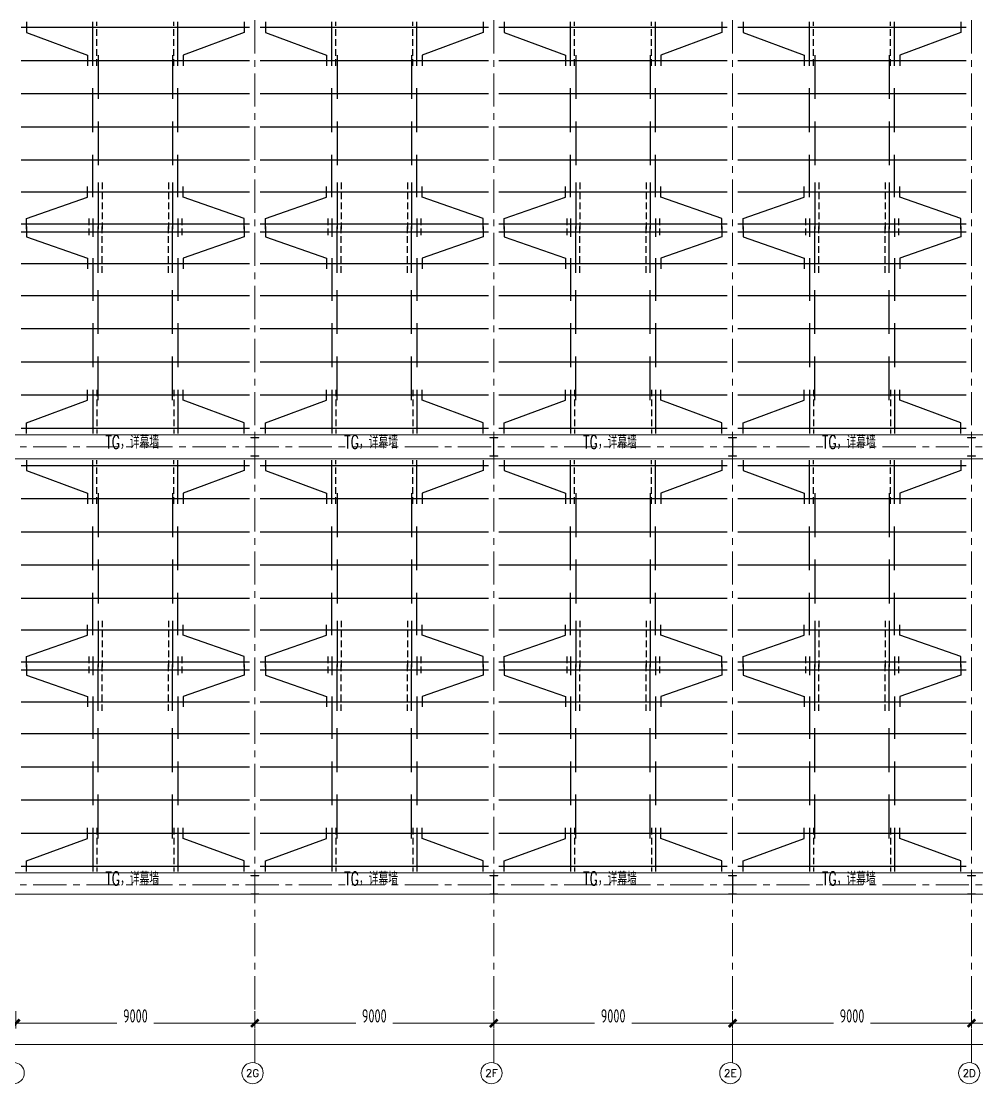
# Model space of a CAD drawing. Extents: x -1201378 to 2367219, y -619313 to 244905.
# Drawn here: x 2253442 to 2289442, y -71587 to -31573 of the extents above; entities that cross this region are included whole.
import ezdxf
from ezdxf.enums import TextEntityAlignment as Align

# ---------------------------------------------------------------- set-up
doc = ezdxf.new("R2010")
doc.units = 0
doc.header["$LTSCALE"] = 1000
doc.linetypes.add('CENTER', pattern=[2, 1.25, -0.25, 0.25, -0.25])
doc.linetypes.add('DASHED', pattern=[0.75, 0.5, -0.25])
doc.layers.get('0').update_dxf_attribs({"linetype": 'CONTINUOUS'})
doc.layers.get('Defpoints').update_dxf_attribs({"linetype": 'CONTINUOUS'})
for name, color, linetype, lineweight in [('S-axis', 111, 'CONTINUOUS', 0), ('S-col', 2, 'CONTINUOUS', 0), ('S-dote', 5, 'CENTER', 0), ('THIN', 7, 'CONTINUOUS', 0), ('梁', 4, 'CONTINUOUS', 18)]:
    doc.layers.add(name, color=color, linetype=linetype, lineweight=lineweight)
doc.layers.add('S-SHAPE', color=51, linetype='CONTINUOUS')
doc.styles.add('_TCH_AXIS', font='COMPLEX', dxfattribs={"bigfont": 'GBCBIG'})
doc.styles.add('TSSD_Dimension', font='tssdeng.shx', dxfattribs={"width": 0.7, "bigfont": 'hztxt.shx'})
doc.styles.add('TSSD_Rein', font='tj-romans1.shx', dxfattribs={"width": 0.7, "bigfont": 'tj-hztxt.shx'})
doc.dimstyles.new('TSSD_200_200', dxfattribs={"dimtxt": 500, "dimasz": 200, "dimexe": 200, "dimexo": 500, "dimgap": 200, "dimtad": 1, "dimdec": 0, "dimzin": 0, "dimdsep": 46, "dimtxsty": 'TSSD_Dimension', "dimblk": 'ARCHTICK', "dimcen": 0, "dimdle": 200, "dimclrt": 7, "dimadec": 0, "dimazin": 0, "dimtfac": 1, "dimtdec": 0, "dimtix": 1, "dimtmove": 2, "dimatfit": 3, "dimfxl": 1, "dimtolj": 1, "dimtzin": 0, "dimarcsym": 0})

# ---------------------------------------------------------------- blocks, each defined once
blk = doc.blocks.new('_ArchTick')
at = {"color": 0, "linetype": 'ByBlock', "const_width": 0.5}
blk.add_lwpolyline([(-0.71, -0.71), (0.71, 0.71)], dxfattribs=at)
blk = doc.blocks.new('*D77')
at = {"layer": 'Defpoints', "color": 0, "transparency": 16777216}
for p in [(-146758, -268348), (-137758, -268348), (-137758, -269308)]:
    blk.add_point(p, dxfattribs=at)
at = {"layer": 'S-axis', "color": 0, "lineweight": -2, "transparency": 16777216}
for p, q in [((-146758, -268848), (-146758, -269508)), ((-137758, -268848), (-137758, -269508)), ((-146958, -269308), (-142957, -269308)), ((-137558, -269308), (-141560, -269308))]:
    blk.add_line(p, q, dxfattribs=at)
at = {"layer": 'S-axis', "color": 0, "lineweight": -2, "transparency": 16777216, "xscale": 200, "yscale": 200, "zscale": 200, "rotation": 180}
blk.add_blockref('_ArchTick', (-146758, -269308), dxfattribs=at)
at = {"layer": 'S-axis', "color": 0, "lineweight": -2, "transparency": 16777216, "xscale": 200, "yscale": 200, "zscale": 200}
blk.add_blockref('_ArchTick', (-137758, -269308), dxfattribs=at)
at = {"layer": 'S-axis', "color": 7, "transparency": 16777216, "insert": (-142258, -269033), "char_height": 500, "attachment_point": 5, "style": 'TSSD_Dimension'}
blk.add_mtext('\\A1;9000', dxfattribs=at)
blk = doc.blocks.new('*D78')
at = {"layer": 'Defpoints', "color": 0, "transparency": 16777216}
for p in [(-137758, -268348), (-128758, -268348), (-128758, -269308)]:
    blk.add_point(p, dxfattribs=at)
at = {"layer": 'S-axis', "color": 0, "lineweight": -2, "transparency": 16777216}
for p, q in [((-137758, -268848), (-137758, -269508)), ((-128758, -268848), (-128758, -269508)), ((-137958, -269308), (-133957, -269308)), ((-128558, -269308), (-132560, -269308))]:
    blk.add_line(p, q, dxfattribs=at)
at = {"layer": 'S-axis', "color": 0, "lineweight": -2, "transparency": 16777216, "xscale": 200, "yscale": 200, "zscale": 200, "rotation": 180}
blk.add_blockref('_ArchTick', (-137758, -269308), dxfattribs=at)
at = {"layer": 'S-axis', "color": 0, "lineweight": -2, "transparency": 16777216, "xscale": 200, "yscale": 200, "zscale": 200}
blk.add_blockref('_ArchTick', (-128758, -269308), dxfattribs=at)
at = {"layer": 'S-axis', "color": 7, "transparency": 16777216, "insert": (-133258, -269033), "char_height": 500, "attachment_point": 5, "style": 'TSSD_Dimension'}
blk.add_mtext('\\A1;9000', dxfattribs=at)
blk = doc.blocks.new('*D79')
at = {"layer": 'Defpoints', "color": 0, "transparency": 16777216}
for p in [(-128758, -268348), (-119758, -268348), (-119758, -269308)]:
    blk.add_point(p, dxfattribs=at)
at = {"layer": 'S-axis', "color": 0, "lineweight": -2, "transparency": 16777216}
for p, q in [((-128758, -268848), (-128758, -269508)), ((-119758, -268848), (-119758, -269508)), ((-128958, -269308), (-124957, -269308)), ((-119558, -269308), (-123560, -269308))]:
    blk.add_line(p, q, dxfattribs=at)
at = {"layer": 'S-axis', "color": 0, "lineweight": -2, "transparency": 16777216, "xscale": 200, "yscale": 200, "zscale": 200, "rotation": 180}
blk.add_blockref('_ArchTick', (-128758, -269308), dxfattribs=at)
at = {"layer": 'S-axis', "color": 0, "lineweight": -2, "transparency": 16777216, "xscale": 200, "yscale": 200, "zscale": 200}
blk.add_blockref('_ArchTick', (-119758, -269308), dxfattribs=at)
at = {"layer": 'S-axis', "color": 7, "transparency": 16777216, "insert": (-124258, -269033), "char_height": 500, "attachment_point": 5, "style": 'TSSD_Dimension'}
blk.add_mtext('\\A1;9000', dxfattribs=at)
blk = doc.blocks.new('*D80')
at = {"layer": 'Defpoints', "color": 0, "transparency": 16777216}
for p in [(-119758, -268348), (-110758, -268348), (-110758, -269308)]:
    blk.add_point(p, dxfattribs=at)
at = {"layer": 'S-axis', "color": 0, "lineweight": -2, "transparency": 16777216}
for p, q in [((-119758, -268848), (-119758, -269508)), ((-110758, -268848), (-110758, -269508)), ((-119958, -269308), (-115957, -269308)), ((-110558, -269308), (-114560, -269308))]:
    blk.add_line(p, q, dxfattribs=at)
at = {"layer": 'S-axis', "color": 0, "lineweight": -2, "transparency": 16777216, "xscale": 200, "yscale": 200, "zscale": 200, "rotation": 180}
blk.add_blockref('_ArchTick', (-119758, -269308), dxfattribs=at)
at = {"layer": 'S-axis', "color": 0, "lineweight": -2, "transparency": 16777216, "xscale": 200, "yscale": 200, "zscale": 200}
blk.add_blockref('_ArchTick', (-110758, -269308), dxfattribs=at)
at = {"layer": 'S-axis', "color": 7, "transparency": 16777216, "insert": (-115258, -269033), "char_height": 500, "attachment_point": 5, "style": 'TSSD_Dimension'}
blk.add_mtext('\\A1;9000', dxfattribs=at)
blk = doc.blocks.new('*D81')
at = {"layer": 'Defpoints', "color": 0, "transparency": 16777216}
for p in [(-110758, -268348), (-101758, -268348), (-101758, -269308)]:
    blk.add_point(p, dxfattribs=at)
at = {"layer": 'S-axis', "color": 0, "lineweight": -2, "transparency": 16777216}
for p, q in [((-110758, -268848), (-110758, -269508)), ((-101758, -268848), (-101758, -269508)), ((-110958, -269308), (-106957, -269308)), ((-101558, -269308), (-105560, -269308))]:
    blk.add_line(p, q, dxfattribs=at)
at = {"layer": 'S-axis', "color": 0, "lineweight": -2, "transparency": 16777216, "xscale": 200, "yscale": 200, "zscale": 200, "rotation": 180}
blk.add_blockref('_ArchTick', (-110758, -269308), dxfattribs=at)
at = {"layer": 'S-axis', "color": 0, "lineweight": -2, "transparency": 16777216, "xscale": 200, "yscale": 200, "zscale": 200}
blk.add_blockref('_ArchTick', (-101758, -269308), dxfattribs=at)
at = {"layer": 'S-axis', "color": 7, "transparency": 16777216, "insert": (-106258, -269033), "char_height": 500, "attachment_point": 5, "style": 'TSSD_Dimension'}
blk.add_mtext('\\A1;9000', dxfattribs=at)
blk = doc.blocks.new('*D92')
at = {"layer": 'Defpoints', "color": 0, "transparency": 16777216}
for p in [(-240958, -268448), (-82958, -268448), (-82958, -270108)]:
    blk.add_point(p, dxfattribs=at)
at = {"layer": 'S-axis', "color": 0, "lineweight": -2, "transparency": 16777216}
for p, q in [((-240958, -268948), (-240958, -270308)), ((-82958, -268948), (-82958, -270308)), ((-241158, -270108), (-162899, -270108)), ((-82758, -270108), (-161018, -270108))]:
    blk.add_line(p, q, dxfattribs=at)
at = {"layer": 'S-axis', "color": 0, "lineweight": -2, "transparency": 16777216, "xscale": 200, "yscale": 200, "zscale": 200, "rotation": 180}
blk.add_blockref('_ArchTick', (-240958, -270108), dxfattribs=at)
at = {"layer": 'S-axis', "color": 0, "lineweight": -2, "transparency": 16777216, "xscale": 200, "yscale": 200, "zscale": 200}
blk.add_blockref('_ArchTick', (-82958, -270108), dxfattribs=at)
at = {"layer": 'S-axis', "color": 7, "transparency": 16777216, "insert": (-161958, -269833), "char_height": 500, "attachment_point": 5, "style": 'TSSD_Dimension'}
blk.add_mtext('\\A1;158000', dxfattribs=at)
blk = doc.blocks.new('nt66')
at = {"layer": 'S-col'}
blk.add_lwpolyline([(-195790, 766820), (-195490, 766820), (-195490, 766808), (-195636, 766808), (-195636, 766132), (-195490, 766132), (-195490, 766120), (-195790, 766120), (-195790, 766132), (-195644, 766132), (-195644, 766808), (-195790, 766808)], close=True, dxfattribs=at)
blk = doc.blocks.new('33333')
for p in [(12786, -109900), (21786, -109900), (30786, -109900), (39786, -109900), (12786, -126400), (21786, -126400), (30786, -126400), (39786, -126400)]:
    blk.add_blockref('nt66', p)
blk = doc.blocks.new('2#轴网')
at = {"layer": 'S-axis'}
for centre in [(-146843.4, -271187), (-137843.4, -271187), (-128843.4, -271187), (-119843.4, -271187), (-110843.4, -271187)]:
    blk.add_circle(centre, 400, dxfattribs=at)
at = {"layer": 'S-dote'}
for p, q in [((-137758.5, -270787), (-137758.5, -175298.2)), ((-128758.5, -270787), (-128758.5, -175298.2)), ((-119758.5, -270787), (-119758.5, -175298.2)), ((-110758.5, -270787), (-110758.5, -175298.2)), ((-74854.3, -247598.2), (-251154.3, -247598.2)), ((-74854.3, -264098.2), (-251154.3, -264098.2))]:
    blk.add_line(p, q, dxfattribs=at)
at = {"layer": 'S-axis', "style": '_TCH_AXIS'}
for s, height, p, p2 in [('2G', 270.86, (-138088.4, -271322.5), (-137598.3, -271322.5)), ('2F', 282.17, (-129085.2, -271328.1), (-128601.5, -271328.1)), ('2E', 282.17, (-120085.2, -271328.1), (-119601.5, -271328.1)), ('2D', 276.42, (-111086.9, -271325.3), (-110599.9, -271325.3))]:
    blk.add_text(s, height=height, dxfattribs=at).set_placement(p, p2, align=Align.FIT)
at = {"layer": 'S-axis'}
for base, p1, p2, picture, middle in [((-82958.5, -270108.2), (-240958.5, -268448.2), (-82958.5, -268448.2), '*D92', (-161958.5, -269833.2)), ((-137758.5, -269308.2), (-146758.5, -268348.2), (-137758.5, -268348.2), '*D77', (-142258.5, -269033.2)), ((-128758.5, -269308.2), (-137758.5, -268348.2), (-128758.5, -268348.2), '*D78', (-133258.5, -269033.2)), ((-119758.5, -269308.2), (-128758.5, -268348.2), (-119758.5, -268348.2), '*D79', (-124258.5, -269033.2)), ((-110758.5, -269308.2), (-119758.5, -268348.2), (-110758.5, -268348.2), '*D80', (-115258.5, -269033.2)), ((-101758.5, -269308.2), (-110758.5, -268348.2), (-101758.5, -268348.2), '*D81', (-106258.5, -269033.2))]:
    dim = blk.add_linear_dim(base=base, p1=p1, p2=p2, angle=0, dimstyle='TSSD_200_200', dxfattribs=at)
    dim.commit()
    dim.dimension.update_dxf_attribs({"geometry": picture, "text_midpoint": middle, "dimtype": 161})

msp = doc.modelspace()

# ---------------------------------------------------------------- linework, layer by layer
at = {"layer": 'S-SHAPE'}
for p, q in [((2256141.5, -33248.2), (2256141.5, -31598.2)), ((2259341.5, -33248.2), (2259341.5, -31598.2)), ((2265141.5, -33248.2), (2265141.5, -31598.2)), ((2268341.5, -33248.2), (2268341.5, -31598.2)), ((2274141.5, -33248.2), (2274141.5, -31598.2)), ((2277341.5, -33248.2), (2277341.5, -31598.2)), ((2283141.5, -33248.2), (2283141.5, -31598.2)), ((2286341.5, -33248.2), (2286341.5, -31598.2)), ((2253441.5, -31798.2), (2262041.5, -31798.2)), ((2262441.5, -31798.2), (2271041.5, -31798.2)), ((2271441.5, -31798.2), (2280041.5, -31798.2)), ((2280441.5, -31798.2), (2289041.5, -31798.2)), ((2253441.5, -33048.2), (2262041.5, -33048.2)), ((2256341.5, -32848.2), (2256341.5, -34498.2)), ((2259141.5, -32848.2), (2259141.5, -34498.2)), ((2262441.5, -33048.2), (2271041.5, -33048.2)), ((2265341.5, -32848.2), (2265341.5, -34498.2)), ((2268141.5, -32848.2), (2268141.5, -34498.2)), ((2271441.5, -33048.2), (2280041.5, -33048.2)), ((2274341.5, -32848.2), (2274341.5, -34498.2)), ((2277141.5, -32848.2), (2277141.5, -34498.2)), ((2280441.5, -33048.2), (2289041.5, -33048.2)), ((2283341.5, -32848.2), (2283341.5, -34498.2)), ((2286141.5, -32848.2), (2286141.5, -34498.2)), ((2253441.5, -34298.2), (2262041.5, -34298.2)), ((2256141.5, -35748.2), (2256141.5, -34098.2)), ((2259341.5, -35748.2), (2259341.5, -34098.2)), ((2262441.5, -34298.2), (2271041.5, -34298.2)), ((2265141.5, -35748.2), (2265141.5, -34098.2)), ((2268341.5, -35748.2), (2268341.5, -34098.2)), ((2271441.5, -34298.2), (2280041.5, -34298.2)), ((2274141.5, -35748.2), (2274141.5, -34098.2)), ((2277341.5, -35748.2), (2277341.5, -34098.2)), ((2280441.5, -34298.2), (2289041.5, -34298.2)), ((2283141.5, -35748.2), (2283141.5, -34098.2)), ((2286341.5, -35748.2), (2286341.5, -34098.2)), ((2253441.5, -35548.2), (2262041.5, -35548.2)), ((2256341.5, -35348.2), (2256341.5, -36998.2)), ((2259141.5, -35348.2), (2259141.5, -36998.2)), ((2262441.5, -35548.2), (2271041.5, -35548.2)), ((2265341.5, -35348.2), (2265341.5, -36998.2)), ((2268141.5, -35348.2), (2268141.5, -36998.2)), ((2271441.5, -35548.2), (2280041.5, -35548.2)), ((2274341.5, -35348.2), (2274341.5, -36998.2)), ((2277141.5, -35348.2), (2277141.5, -36998.2)), ((2280441.5, -35548.2), (2289041.5, -35548.2)), ((2283341.5, -35348.2), (2283341.5, -36998.2)), ((2286141.5, -35348.2), (2286141.5, -36998.2)), ((2253441.5, -36798.2), (2262041.5, -36798.2)), ((2256141.5, -38198.2), (2256141.5, -36598.2)), ((2259341.5, -38198.2), (2259341.5, -36598.2)), ((2262441.5, -36798.2), (2271041.5, -36798.2)), ((2265141.5, -38198.2), (2265141.5, -36598.2)), ((2268341.5, -38198.2), (2268341.5, -36598.2)), ((2271441.5, -36798.2), (2280041.5, -36798.2)), ((2274141.5, -38198.2), (2274141.5, -36598.2)), ((2277341.5, -38198.2), (2277341.5, -36598.2)), ((2280441.5, -36798.2), (2289041.5, -36798.2)), ((2283141.5, -38198.2), (2283141.5, -36598.2)), ((2286341.5, -38198.2), (2286341.5, -36598.2)), ((2253441.5, -37998.2), (2262041.5, -37998.2)), ((2256341.5, -37648.2), (2256341.5, -39398.2)), ((2259141.5, -37648.2), (2259141.5, -39398.2)), ((2262441.5, -37998.2), (2271041.5, -37998.2)), ((2265341.5, -37648.2), (2265341.5, -39398.2)), ((2268141.5, -37648.2), (2268141.5, -39398.2)), ((2271441.5, -37998.2), (2280041.5, -37998.2)), ((2274341.5, -37648.2), (2274341.5, -39398.2)), ((2277141.5, -37648.2), (2277141.5, -39398.2)), ((2280441.5, -37998.2), (2289041.5, -37998.2)), ((2283341.5, -37648.2), (2283341.5, -39398.2)), ((2286141.5, -37648.2), (2286141.5, -39398.2)), ((2253441.5, -39198.2), (2262041.5, -39198.2)), ((2256141.5, -38998.2), (2256141.5, -39698.2)), ((2259341.5, -38998.2), (2259341.5, -39698.2)), ((2262441.5, -39198.2), (2271041.5, -39198.2)), ((2265141.5, -38998.2), (2265141.5, -39698.2)), ((2268341.5, -38998.2), (2268341.5, -39698.2)), ((2271441.5, -39198.2), (2280041.5, -39198.2)), ((2274141.5, -38998.2), (2274141.5, -39698.2)), ((2277341.5, -38998.2), (2277341.5, -39698.2)), ((2280441.5, -39198.2), (2289041.5, -39198.2)), ((2283141.5, -38998.2), (2283141.5, -39698.2)), ((2286341.5, -38998.2), (2286341.5, -39698.2)), ((2253441.5, -39498.2), (2262041.5, -39498.2)), ((2256341.5, -41048.2), (2256341.5, -39298.2)), ((2259141.5, -41048.2), (2259141.5, -39298.2)), ((2262441.5, -39498.2), (2271041.5, -39498.2)), ((2265341.5, -41048.2), (2265341.5, -39298.2)), ((2268141.5, -41048.2), (2268141.5, -39298.2)), ((2271441.5, -39498.2), (2280041.5, -39498.2)), ((2274341.5, -41048.2), (2274341.5, -39298.2)), ((2277141.5, -41048.2), (2277141.5, -39298.2)), ((2280441.5, -39498.2), (2289041.5, -39498.2)), ((2283341.5, -41048.2), (2283341.5, -39298.2)), ((2286141.5, -41048.2), (2286141.5, -39298.2)), ((2253441.5, -40698.2), (2262041.5, -40698.2)), ((2256141.5, -40498.2), (2256141.5, -42098.2)), ((2259341.5, -40498.2), (2259341.5, -42098.2)), ((2262441.5, -40698.2), (2271041.5, -40698.2)), ((2265141.5, -40498.2), (2265141.5, -42098.2)), ((2268341.5, -40498.2), (2268341.5, -42098.2)), ((2271441.5, -40698.2), (2280041.5, -40698.2)), ((2274141.5, -40498.2), (2274141.5, -42098.2)), ((2277341.5, -40498.2), (2277341.5, -42098.2)), ((2280441.5, -40698.2), (2289041.5, -40698.2)), ((2283141.5, -40498.2), (2283141.5, -42098.2)), ((2286341.5, -40498.2), (2286341.5, -42098.2)), ((2253441.5, -41898.2), (2262041.5, -41898.2)), ((2256341.5, -43348.2), (2256341.5, -41698.2)), ((2259141.5, -43348.2), (2259141.5, -41698.2)), ((2262441.5, -41898.2), (2271041.5, -41898.2)), ((2265341.5, -43348.2), (2265341.5, -41698.2)), ((2268141.5, -43348.2), (2268141.5, -41698.2)), ((2271441.5, -41898.2), (2280041.5, -41898.2)), ((2274341.5, -43348.2), (2274341.5, -41698.2)), ((2277141.5, -43348.2), (2277141.5, -41698.2)), ((2280441.5, -41898.2), (2289041.5, -41898.2)), ((2283341.5, -43348.2), (2283341.5, -41698.2)), ((2286141.5, -43348.2), (2286141.5, -41698.2)), ((2253441.5, -43148.2), (2262041.5, -43148.2)), ((2256141.5, -42948.2), (2256141.5, -44598.2)), ((2259341.5, -42948.2), (2259341.5, -44598.2)), ((2262441.5, -43148.2), (2271041.5, -43148.2)), ((2265141.5, -42948.2), (2265141.5, -44598.2)), ((2268341.5, -42948.2), (2268341.5, -44598.2)), ((2271441.5, -43148.2), (2280041.5, -43148.2)), ((2274141.5, -42948.2), (2274141.5, -44598.2)), ((2277341.5, -42948.2), (2277341.5, -44598.2)), ((2280441.5, -43148.2), (2289041.5, -43148.2)), ((2283141.5, -42948.2), (2283141.5, -44598.2)), ((2286341.5, -42948.2), (2286341.5, -44598.2)), ((2253441.5, -44398.2), (2262041.5, -44398.2)), ((2256341.5, -45848.2), (2256341.5, -44198.2)), ((2259141.5, -45848.2), (2259141.5, -44198.2)), ((2262441.5, -44398.2), (2271041.5, -44398.2)), ((2265341.5, -45848.2), (2265341.5, -44198.2)), ((2268141.5, -45848.2), (2268141.5, -44198.2)), ((2271441.5, -44398.2), (2280041.5, -44398.2)), ((2274341.5, -45848.2), (2274341.5, -44198.2)), ((2277141.5, -45848.2), (2277141.5, -44198.2)), ((2280441.5, -44398.2), (2289041.5, -44398.2)), ((2283341.5, -45848.2), (2283341.5, -44198.2)), ((2286141.5, -45848.2), (2286141.5, -44198.2)), ((2256141.5, -45448.2), (2256141.5, -47098.2)), ((2259341.5, -45448.2), (2259341.5, -47098.2)), ((2265141.5, -45448.2), (2265141.5, -47098.2)), ((2268341.5, -45448.2), (2268341.5, -47098.2)), ((2274141.5, -45448.2), (2274141.5, -47098.2)), ((2277341.5, -45448.2), (2277341.5, -47098.2)), ((2283141.5, -45448.2), (2283141.5, -47098.2)), ((2286341.5, -45448.2), (2286341.5, -47098.2)), ((2253441.5, -45648.2), (2262041.5, -45648.2)), ((2262441.5, -45648.2), (2271041.5, -45648.2)), ((2271441.5, -45648.2), (2280041.5, -45648.2)), ((2280441.5, -45648.2), (2289041.5, -45648.2)), ((2253441.5, -46898.2), (2262041.5, -46898.2)), ((2262441.5, -46898.2), (2271041.5, -46898.2)), ((2271441.5, -46898.2), (2280041.5, -46898.2)), ((2280441.5, -46898.2), (2289041.5, -46898.2)), ((2253441.5, -48298.2), (2262041.5, -48298.2)), ((2256141.5, -49748.2), (2256141.5, -48098.2)), ((2259341.5, -49748.2), (2259341.5, -48098.2)), ((2262441.5, -48298.2), (2271041.5, -48298.2)), ((2265141.5, -49748.2), (2265141.5, -48098.2)), ((2268341.5, -49748.2), (2268341.5, -48098.2)), ((2271441.5, -48298.2), (2280041.5, -48298.2)), ((2274141.5, -49748.2), (2274141.5, -48098.2)), ((2277341.5, -49748.2), (2277341.5, -48098.2)), ((2280441.5, -48298.2), (2289041.5, -48298.2)), ((2283141.5, -49748.2), (2283141.5, -48098.2)), ((2286341.5, -49748.2), (2286341.5, -48098.2)), ((2253441.5, -49548.2), (2262041.5, -49548.2)), ((2256341.5, -49348.2), (2256341.5, -50998.2)), ((2259141.5, -49348.2), (2259141.5, -50998.2)), ((2262441.5, -49548.2), (2271041.5, -49548.2)), ((2265341.5, -49348.2), (2265341.5, -50998.2)), ((2268141.5, -49348.2), (2268141.5, -50998.2)), ((2271441.5, -49548.2), (2280041.5, -49548.2)), ((2274341.5, -49348.2), (2274341.5, -50998.2)), ((2277141.5, -49348.2), (2277141.5, -50998.2)), ((2280441.5, -49548.2), (2289041.5, -49548.2)), ((2283341.5, -49348.2), (2283341.5, -50998.2)), ((2286141.5, -49348.2), (2286141.5, -50998.2)), ((2253441.5, -50798.2), (2262041.5, -50798.2)), ((2256141.5, -52248.2), (2256141.5, -50598.2)), ((2259341.5, -52248.2), (2259341.5, -50598.2)), ((2262441.5, -50798.2), (2271041.5, -50798.2)), ((2265141.5, -52248.2), (2265141.5, -50598.2)), ((2268341.5, -52248.2), (2268341.5, -50598.2)), ((2271441.5, -50798.2), (2280041.5, -50798.2)), ((2274141.5, -52248.2), (2274141.5, -50598.2)), ((2277341.5, -52248.2), (2277341.5, -50598.2)), ((2280441.5, -50798.2), (2289041.5, -50798.2)), ((2283141.5, -52248.2), (2283141.5, -50598.2)), ((2286341.5, -52248.2), (2286341.5, -50598.2)), ((2256341.5, -51848.2), (2256341.5, -53498.2)), ((2259141.5, -51848.2), (2259141.5, -53498.2)), ((2265341.5, -51848.2), (2265341.5, -53498.2)), ((2268141.5, -51848.2), (2268141.5, -53498.2)), ((2274341.5, -51848.2), (2274341.5, -53498.2)), ((2277141.5, -51848.2), (2277141.5, -53498.2)), ((2283341.5, -51848.2), (2283341.5, -53498.2)), ((2286141.5, -51848.2), (2286141.5, -53498.2)), ((2253441.5, -52048.2), (2262041.5, -52048.2)), ((2262441.5, -52048.2), (2271041.5, -52048.2)), ((2271441.5, -52048.2), (2280041.5, -52048.2)), ((2280441.5, -52048.2), (2289041.5, -52048.2)), ((2256141.5, -54698.2), (2256141.5, -53098.2)), ((2259341.5, -54698.2), (2259341.5, -53098.2)), ((2265141.5, -54698.2), (2265141.5, -53098.2)), ((2268341.5, -54698.2), (2268341.5, -53098.2)), ((2274141.5, -54698.2), (2274141.5, -53098.2)), ((2277341.5, -54698.2), (2277341.5, -53098.2)), ((2283141.5, -54698.2), (2283141.5, -53098.2)), ((2286341.5, -54698.2), (2286341.5, -53098.2)), ((2253441.5, -53298.2), (2262041.5, -53298.2)), ((2262441.5, -53298.2), (2271041.5, -53298.2)), ((2271441.5, -53298.2), (2280041.5, -53298.2)), ((2280441.5, -53298.2), (2289041.5, -53298.2)), ((2256341.5, -54148.2), (2256341.5, -55898.2)), ((2259141.5, -54148.2), (2259141.5, -55898.2)), ((2265341.5, -54148.2), (2265341.5, -55898.2)), ((2268141.5, -54148.2), (2268141.5, -55898.2)), ((2274341.5, -54148.2), (2274341.5, -55898.2)), ((2277141.5, -54148.2), (2277141.5, -55898.2)), ((2283341.5, -54148.2), (2283341.5, -55898.2)), ((2286141.5, -54148.2), (2286141.5, -55898.2)), ((2253441.5, -54498.2), (2262041.5, -54498.2)), ((2262441.5, -54498.2), (2271041.5, -54498.2)), ((2271441.5, -54498.2), (2280041.5, -54498.2)), ((2280441.5, -54498.2), (2289041.5, -54498.2)), ((2256141.5, -55498.2), (2256141.5, -56198.2)), ((2259341.5, -55498.2), (2259341.5, -56198.2)), ((2265141.5, -55498.2), (2265141.5, -56198.2)), ((2268341.5, -55498.2), (2268341.5, -56198.2)), ((2274141.5, -55498.2), (2274141.5, -56198.2)), ((2277341.5, -55498.2), (2277341.5, -56198.2)), ((2283141.5, -55498.2), (2283141.5, -56198.2)), ((2286341.5, -55498.2), (2286341.5, -56198.2)), ((2253441.5, -55698.2), (2262041.5, -55698.2)), ((2253441.5, -55998.2), (2262041.5, -55998.2)), ((2256341.5, -57548.2), (2256341.5, -55798.2)), ((2259141.5, -57548.2), (2259141.5, -55798.2)), ((2262441.5, -55698.2), (2271041.5, -55698.2)), ((2262441.5, -55998.2), (2271041.5, -55998.2)), ((2265341.5, -57548.2), (2265341.5, -55798.2)), ((2268141.5, -57548.2), (2268141.5, -55798.2)), ((2271441.5, -55698.2), (2280041.5, -55698.2)), ((2271441.5, -55998.2), (2280041.5, -55998.2)), ((2274341.5, -57548.2), (2274341.5, -55798.2)), ((2277141.5, -57548.2), (2277141.5, -55798.2)), ((2280441.5, -55698.2), (2289041.5, -55698.2)), ((2280441.5, -55998.2), (2289041.5, -55998.2)), ((2283341.5, -57548.2), (2283341.5, -55798.2)), ((2286141.5, -57548.2), (2286141.5, -55798.2)), ((2253441.5, -57198.2), (2262041.5, -57198.2)), ((2256141.5, -56998.2), (2256141.5, -58598.2)), ((2259341.5, -56998.2), (2259341.5, -58598.2)), ((2262441.5, -57198.2), (2271041.5, -57198.2)), ((2265141.5, -56998.2), (2265141.5, -58598.2)), ((2268341.5, -56998.2), (2268341.5, -58598.2)), ((2271441.5, -57198.2), (2280041.5, -57198.2)), ((2274141.5, -56998.2), (2274141.5, -58598.2)), ((2277341.5, -56998.2), (2277341.5, -58598.2)), ((2280441.5, -57198.2), (2289041.5, -57198.2)), ((2283141.5, -56998.2), (2283141.5, -58598.2)), ((2286341.5, -56998.2), (2286341.5, -58598.2)), ((2253441.5, -58398.2), (2262041.5, -58398.2)), ((2256341.5, -59848.2), (2256341.5, -58198.2)), ((2259141.5, -59848.2), (2259141.5, -58198.2)), ((2262441.5, -58398.2), (2271041.5, -58398.2)), ((2265341.5, -59848.2), (2265341.5, -58198.2)), ((2268141.5, -59848.2), (2268141.5, -58198.2)), ((2271441.5, -58398.2), (2280041.5, -58398.2)), ((2274341.5, -59848.2), (2274341.5, -58198.2)), ((2277141.5, -59848.2), (2277141.5, -58198.2)), ((2280441.5, -58398.2), (2289041.5, -58398.2)), ((2283341.5, -59848.2), (2283341.5, -58198.2)), ((2286141.5, -59848.2), (2286141.5, -58198.2)), ((2256141.5, -59448.2), (2256141.5, -61098.2)), ((2259341.5, -59448.2), (2259341.5, -61098.2)), ((2265141.5, -59448.2), (2265141.5, -61098.2)), ((2268341.5, -59448.2), (2268341.5, -61098.2)), ((2274141.5, -59448.2), (2274141.5, -61098.2)), ((2277341.5, -59448.2), (2277341.5, -61098.2)), ((2283141.5, -59448.2), (2283141.5, -61098.2)), ((2286341.5, -59448.2), (2286341.5, -61098.2)), ((2253441.5, -59648.2), (2262041.5, -59648.2)), ((2262441.5, -59648.2), (2271041.5, -59648.2)), ((2271441.5, -59648.2), (2280041.5, -59648.2)), ((2280441.5, -59648.2), (2289041.5, -59648.2)), ((2256341.5, -62348.2), (2256341.5, -60698.2)), ((2259141.5, -62348.2), (2259141.5, -60698.2)), ((2265341.5, -62348.2), (2265341.5, -60698.2)), ((2268141.5, -62348.2), (2268141.5, -60698.2)), ((2274341.5, -62348.2), (2274341.5, -60698.2)), ((2277141.5, -62348.2), (2277141.5, -60698.2)), ((2283341.5, -62348.2), (2283341.5, -60698.2)), ((2286141.5, -62348.2), (2286141.5, -60698.2)), ((2253441.5, -60898.2), (2262041.5, -60898.2)), ((2262441.5, -60898.2), (2271041.5, -60898.2)), ((2271441.5, -60898.2), (2280041.5, -60898.2)), ((2280441.5, -60898.2), (2289041.5, -60898.2)), ((2256141.5, -61948.2), (2256141.5, -63598.2)), ((2259341.5, -61948.2), (2259341.5, -63598.2)), ((2265141.5, -61948.2), (2265141.5, -63598.2)), ((2268341.5, -61948.2), (2268341.5, -63598.2)), ((2274141.5, -61948.2), (2274141.5, -63598.2)), ((2277341.5, -61948.2), (2277341.5, -63598.2)), ((2283141.5, -61948.2), (2283141.5, -63598.2)), ((2286341.5, -61948.2), (2286341.5, -63598.2)), ((2253441.5, -62148.2), (2262041.5, -62148.2)), ((2262441.5, -62148.2), (2271041.5, -62148.2)), ((2271441.5, -62148.2), (2280041.5, -62148.2)), ((2280441.5, -62148.2), (2289041.5, -62148.2)), ((2253441.5, -63398.2), (2262041.5, -63398.2)), ((2262441.5, -63398.2), (2271041.5, -63398.2)), ((2271441.5, -63398.2), (2280041.5, -63398.2)), ((2280441.5, -63398.2), (2289041.5, -63398.2))]:
    msp.add_line(p, q, dxfattribs=at)
at = {"layer": 'S-SHAPE', "linetype": 'DASHED', "ltscale": 0.5}
for p, q in [((2256291.5, -33248.2), (2256291.5, -31598.2)), ((2259191.5, -33248.2), (2259191.5, -31598.2)), ((2265291.5, -33248.2), (2265291.5, -31598.2)), ((2268191.5, -33248.2), (2268191.5, -31598.2)), ((2274291.5, -33248.2), (2274291.5, -31598.2)), ((2277191.5, -33248.2), (2277191.5, -31598.2)), ((2283291.5, -33248.2), (2283291.5, -31598.2)), ((2286191.5, -33248.2), (2286191.5, -31598.2)), ((2256491.5, -37648.2), (2256491.5, -39398.2)), ((2258991.5, -37648.2), (2258991.5, -39398.2)), ((2265491.5, -37648.2), (2265491.5, -39398.2)), ((2267991.5, -37648.2), (2267991.5, -39398.2)), ((2274491.5, -37648.2), (2274491.5, -39398.2)), ((2276991.5, -37648.2), (2276991.5, -39398.2)), ((2283491.5, -37648.2), (2283491.5, -39398.2)), ((2285991.5, -37648.2), (2285991.5, -39398.2)), ((2255991.5, -38998.2), (2255991.5, -39698.2)), ((2259491.5, -38998.2), (2259491.5, -39698.2)), ((2264991.5, -38998.2), (2264991.5, -39698.2)), ((2268491.5, -38998.2), (2268491.5, -39698.2)), ((2273991.5, -38998.2), (2273991.5, -39698.2)), ((2277491.5, -38998.2), (2277491.5, -39698.2)), ((2282991.5, -38998.2), (2282991.5, -39698.2)), ((2286491.5, -38998.2), (2286491.5, -39698.2)), ((2256491.5, -41048.2), (2256491.5, -39298.2)), ((2258991.5, -41048.2), (2258991.5, -39298.2)), ((2265491.5, -41048.2), (2265491.5, -39298.2)), ((2267991.5, -41048.2), (2267991.5, -39298.2)), ((2274491.5, -41048.2), (2274491.5, -39298.2)), ((2276991.5, -41048.2), (2276991.5, -39298.2)), ((2283491.5, -41048.2), (2283491.5, -39298.2)), ((2285991.5, -41048.2), (2285991.5, -39298.2)), ((2256291.5, -45448.2), (2256291.5, -47098.2)), ((2259191.5, -45448.2), (2259191.5, -47098.2)), ((2265291.5, -45448.2), (2265291.5, -47098.2)), ((2268191.5, -45448.2), (2268191.5, -47098.2)), ((2274291.5, -45448.2), (2274291.5, -47098.2)), ((2277191.5, -45448.2), (2277191.5, -47098.2)), ((2283291.5, -45448.2), (2283291.5, -47098.2)), ((2286191.5, -45448.2), (2286191.5, -47098.2)), ((2256291.5, -49748.2), (2256291.5, -48098.2)), ((2259191.5, -49748.2), (2259191.5, -48098.2)), ((2265291.5, -49748.2), (2265291.5, -48098.2)), ((2268191.5, -49748.2), (2268191.5, -48098.2)), ((2274291.5, -49748.2), (2274291.5, -48098.2)), ((2277191.5, -49748.2), (2277191.5, -48098.2)), ((2283291.5, -49748.2), (2283291.5, -48098.2)), ((2286191.5, -49748.2), (2286191.5, -48098.2)), ((2256491.5, -54148.2), (2256491.5, -55898.2)), ((2258991.5, -54148.2), (2258991.5, -55898.2)), ((2265491.5, -54148.2), (2265491.5, -55898.2)), ((2267991.5, -54148.2), (2267991.5, -55898.2)), ((2274491.5, -54148.2), (2274491.5, -55898.2)), ((2276991.5, -54148.2), (2276991.5, -55898.2)), ((2283491.5, -54148.2), (2283491.5, -55898.2)), ((2285991.5, -54148.2), (2285991.5, -55898.2)), ((2255991.5, -55498.2), (2255991.5, -56198.2)), ((2259491.5, -55498.2), (2259491.5, -56198.2)), ((2264991.5, -55498.2), (2264991.5, -56198.2)), ((2268491.5, -55498.2), (2268491.5, -56198.2)), ((2273991.5, -55498.2), (2273991.5, -56198.2)), ((2277491.5, -55498.2), (2277491.5, -56198.2)), ((2282991.5, -55498.2), (2282991.5, -56198.2)), ((2286491.5, -55498.2), (2286491.5, -56198.2)), ((2256491.5, -57548.2), (2256491.5, -55798.2)), ((2258991.5, -57548.2), (2258991.5, -55798.2)), ((2265491.5, -57548.2), (2265491.5, -55798.2)), ((2267991.5, -57548.2), (2267991.5, -55798.2)), ((2274491.5, -57548.2), (2274491.5, -55798.2)), ((2276991.5, -57548.2), (2276991.5, -55798.2)), ((2283491.5, -57548.2), (2283491.5, -55798.2)), ((2285991.5, -57548.2), (2285991.5, -55798.2)), ((2256291.5, -61948.2), (2256291.5, -63598.2)), ((2259191.5, -61948.2), (2259191.5, -63598.2)), ((2265291.5, -61948.2), (2265291.5, -63598.2)), ((2268191.5, -61948.2), (2268191.5, -63598.2)), ((2274291.5, -61948.2), (2274291.5, -63598.2)), ((2277191.5, -61948.2), (2277191.5, -63598.2)), ((2283291.5, -61948.2), (2283291.5, -63598.2)), ((2286191.5, -61948.2), (2286191.5, -63598.2))]:
    msp.add_line(p, q, dxfattribs=at)
at = {"layer": 'S-SHAPE'}
for points in [[(2253641.5, -31598.2), (2253641.5, -31998.2), (2255941.5, -32848.2), (2255941.5, -33248.2)], [(2261841.5, -31598.2), (2261841.5, -31998.2), (2259541.5, -32848.2), (2259541.5, -33248.2)], [(2262641.5, -31598.2), (2262641.5, -31998.2), (2264941.5, -32848.2), (2264941.5, -33248.2)], [(2270841.5, -31598.2), (2270841.5, -31998.2), (2268541.5, -32848.2), (2268541.5, -33248.2)], [(2271641.5, -31598.2), (2271641.5, -31998.2), (2273941.5, -32848.2), (2273941.5, -33248.2)], [(2279841.5, -31598.2), (2279841.5, -31998.2), (2277541.5, -32848.2), (2277541.5, -33248.2)], [(2280641.5, -31598.2), (2280641.5, -31998.2), (2282941.5, -32848.2), (2282941.5, -33248.2)], [(2288841.5, -31598.2), (2288841.5, -31998.2), (2286541.5, -32848.2), (2286541.5, -33248.2)], [(2253641.5, -39398.2), (2253641.5, -38998.2), (2255941.5, -38198.2), (2255941.5, -37798.2)], [(2261841.5, -39398.2), (2261841.5, -38998.2), (2259541.5, -38198.2), (2259541.5, -37798.2)], [(2262641.5, -39398.2), (2262641.5, -38998.2), (2264941.5, -38198.2), (2264941.5, -37798.2)], [(2270841.5, -39398.2), (2270841.5, -38998.2), (2268541.5, -38198.2), (2268541.5, -37798.2)], [(2271641.5, -39398.2), (2271641.5, -38998.2), (2273941.5, -38198.2), (2273941.5, -37798.2)], [(2279841.5, -39398.2), (2279841.5, -38998.2), (2277541.5, -38198.2), (2277541.5, -37798.2)], [(2280641.5, -39398.2), (2280641.5, -38998.2), (2282941.5, -38198.2), (2282941.5, -37798.2)], [(2288841.5, -39398.2), (2288841.5, -38998.2), (2286541.5, -38198.2), (2286541.5, -37798.2)], [(2253641.5, -39298.2), (2253641.5, -39698.2), (2255941.5, -40498.2), (2255941.5, -40898.2)], [(2261841.5, -39298.2), (2261841.5, -39698.2), (2259541.5, -40498.2), (2259541.5, -40898.2)], [(2262641.5, -39298.2), (2262641.5, -39698.2), (2264941.5, -40498.2), (2264941.5, -40898.2)], [(2270841.5, -39298.2), (2270841.5, -39698.2), (2268541.5, -40498.2), (2268541.5, -40898.2)], [(2271641.5, -39298.2), (2271641.5, -39698.2), (2273941.5, -40498.2), (2273941.5, -40898.2)], [(2279841.5, -39298.2), (2279841.5, -39698.2), (2277541.5, -40498.2), (2277541.5, -40898.2)], [(2280641.5, -39298.2), (2280641.5, -39698.2), (2282941.5, -40498.2), (2282941.5, -40898.2)], [(2288841.5, -39298.2), (2288841.5, -39698.2), (2286541.5, -40498.2), (2286541.5, -40898.2)], [(2253641.5, -47098.2), (2253641.5, -46698.2), (2255941.5, -45848.2), (2255941.5, -45448.2)], [(2261841.5, -47098.2), (2261841.5, -46698.2), (2259541.5, -45848.2), (2259541.5, -45448.2)], [(2262641.5, -47098.2), (2262641.5, -46698.2), (2264941.5, -45848.2), (2264941.5, -45448.2)], [(2270841.5, -47098.2), (2270841.5, -46698.2), (2268541.5, -45848.2), (2268541.5, -45448.2)], [(2271641.5, -47098.2), (2271641.5, -46698.2), (2273941.5, -45848.2), (2273941.5, -45448.2)], [(2279841.5, -47098.2), (2279841.5, -46698.2), (2277541.5, -45848.2), (2277541.5, -45448.2)], [(2280641.5, -47098.2), (2280641.5, -46698.2), (2282941.5, -45848.2), (2282941.5, -45448.2)], [(2288841.5, -47098.2), (2288841.5, -46698.2), (2286541.5, -45848.2), (2286541.5, -45448.2)], [(2253641.5, -48098.2), (2253641.5, -48498.2), (2255941.5, -49348.2), (2255941.5, -49748.2)], [(2261841.5, -48098.2), (2261841.5, -48498.2), (2259541.5, -49348.2), (2259541.5, -49748.2)], [(2262641.5, -48098.2), (2262641.5, -48498.2), (2264941.5, -49348.2), (2264941.5, -49748.2)], [(2270841.5, -48098.2), (2270841.5, -48498.2), (2268541.5, -49348.2), (2268541.5, -49748.2)], [(2271641.5, -48098.2), (2271641.5, -48498.2), (2273941.5, -49348.2), (2273941.5, -49748.2)], [(2279841.5, -48098.2), (2279841.5, -48498.2), (2277541.5, -49348.2), (2277541.5, -49748.2)], [(2280641.5, -48098.2), (2280641.5, -48498.2), (2282941.5, -49348.2), (2282941.5, -49748.2)], [(2288841.5, -48098.2), (2288841.5, -48498.2), (2286541.5, -49348.2), (2286541.5, -49748.2)], [(2253641.5, -55898.2), (2253641.5, -55498.2), (2255941.5, -54698.2), (2255941.5, -54298.2)], [(2261841.5, -55898.2), (2261841.5, -55498.2), (2259541.5, -54698.2), (2259541.5, -54298.2)], [(2262641.5, -55898.2), (2262641.5, -55498.2), (2264941.5, -54698.2), (2264941.5, -54298.2)], [(2270841.5, -55898.2), (2270841.5, -55498.2), (2268541.5, -54698.2), (2268541.5, -54298.2)], [(2271641.5, -55898.2), (2271641.5, -55498.2), (2273941.5, -54698.2), (2273941.5, -54298.2)], [(2279841.5, -55898.2), (2279841.5, -55498.2), (2277541.5, -54698.2), (2277541.5, -54298.2)], [(2280641.5, -55898.2), (2280641.5, -55498.2), (2282941.5, -54698.2), (2282941.5, -54298.2)], [(2288841.5, -55898.2), (2288841.5, -55498.2), (2286541.5, -54698.2), (2286541.5, -54298.2)], [(2253641.5, -55798.2), (2253641.5, -56198.2), (2255941.5, -56998.2), (2255941.5, -57398.2)], [(2261841.5, -55798.2), (2261841.5, -56198.2), (2259541.5, -56998.2), (2259541.5, -57398.2)], [(2262641.5, -55798.2), (2262641.5, -56198.2), (2264941.5, -56998.2), (2264941.5, -57398.2)], [(2270841.5, -55798.2), (2270841.5, -56198.2), (2268541.5, -56998.2), (2268541.5, -57398.2)], [(2271641.5, -55798.2), (2271641.5, -56198.2), (2273941.5, -56998.2), (2273941.5, -57398.2)], [(2279841.5, -55798.2), (2279841.5, -56198.2), (2277541.5, -56998.2), (2277541.5, -57398.2)], [(2280641.5, -55798.2), (2280641.5, -56198.2), (2282941.5, -56998.2), (2282941.5, -57398.2)], [(2288841.5, -55798.2), (2288841.5, -56198.2), (2286541.5, -56998.2), (2286541.5, -57398.2)], [(2253641.5, -63598.2), (2253641.5, -63198.2), (2255941.5, -62348.2), (2255941.5, -61948.2)], [(2261841.5, -63598.2), (2261841.5, -63198.2), (2259541.5, -62348.2), (2259541.5, -61948.2)], [(2262641.5, -63598.2), (2262641.5, -63198.2), (2264941.5, -62348.2), (2264941.5, -61948.2)], [(2270841.5, -63598.2), (2270841.5, -63198.2), (2268541.5, -62348.2), (2268541.5, -61948.2)], [(2271641.5, -63598.2), (2271641.5, -63198.2), (2273941.5, -62348.2), (2273941.5, -61948.2)], [(2279841.5, -63598.2), (2279841.5, -63198.2), (2277541.5, -62348.2), (2277541.5, -61948.2)], [(2280641.5, -63598.2), (2280641.5, -63198.2), (2282941.5, -62348.2), (2282941.5, -61948.2)], [(2288841.5, -63598.2), (2288841.5, -63198.2), (2286541.5, -62348.2), (2286541.5, -61948.2)]]:
    msp.add_lwpolyline(points, dxfattribs=at)
at = {"layer": '梁'}
for points in [[(2159791.5, -47148.2), (2316391.5, -47148.2), (2316391.5, -48048.2), (2159791.5, -48048.2)], [(2159791.5, -63648.2), (2316391.5, -63648.2), (2316391.5, -64448.2), (2159791.5, -64448.2)]]:
    msp.add_lwpolyline(points, close=True, dxfattribs=at)

# ---------------------------------------------------------------- block references
at = {"layer": 'S-axis'}
msp.add_blockref('2#轴网', (2400000, 200000), dxfattribs=at)
at = {"layer": 'S-col'}
msp.add_blockref('33333', (2445095.7, -704168.2), dxfattribs=at)

# ---------------------------------------------------------------- texts
at = {"layer": 'THIN', "style": 'TSSD_Rein', "width": 0.7}
for p in [(2257623.4, -47819.1), (2266623.4, -47819.1), (2275623.4, -47819.1), (2284623.4, -47819.1), (2257623.4, -64261.7), (2266623.4, -64261.7), (2275623.4, -64261.7), (2284623.4, -64261.7)]:
    msp.add_text('TG，详幕墙', height=500, dxfattribs=at).set_placement(p, align=Align.BOTTOM_CENTER)

doc.saveas('drawing.dxf')
